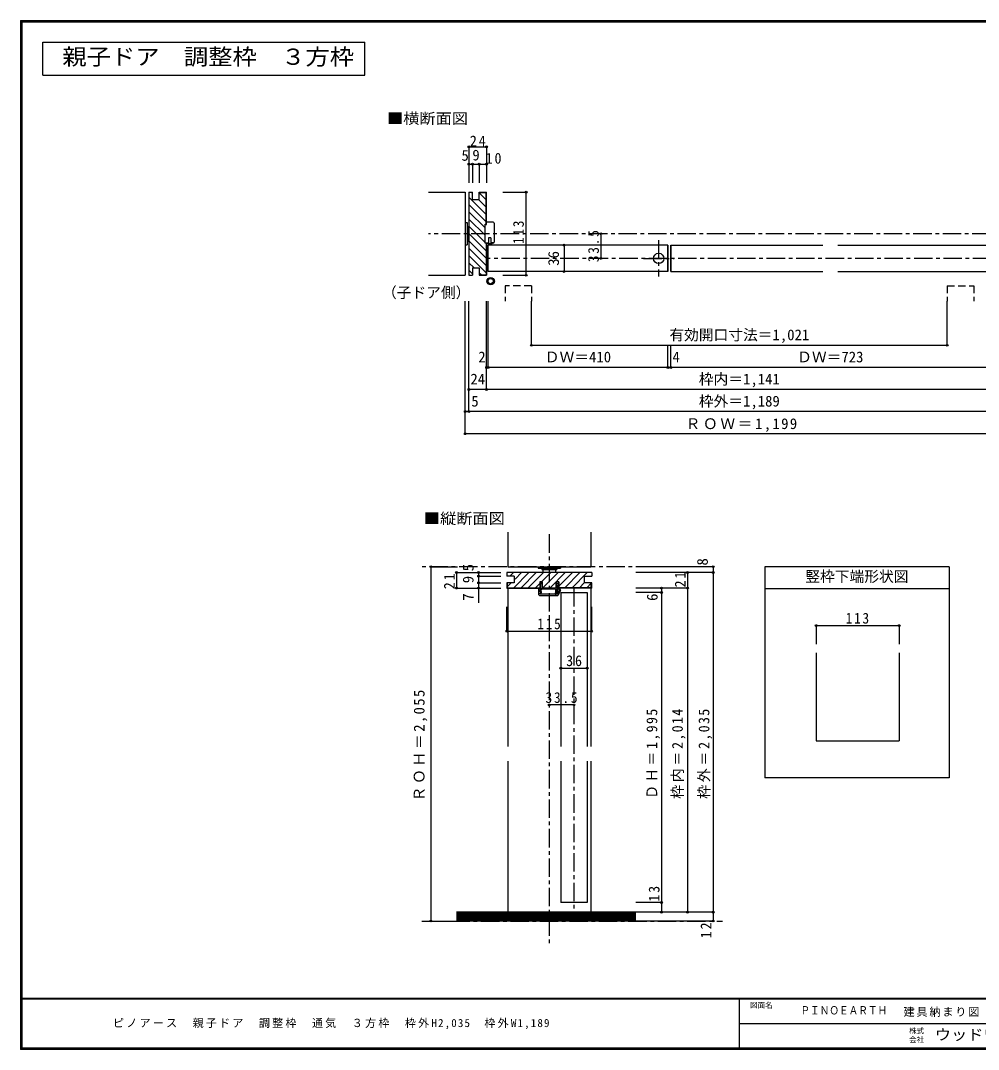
# Model space of a CAD drawing. Units: millimetres, scale not verified. Extents: x -973 to 977, y -718 to 696.
# Drawn here: x -973 to 327, y -701 to 696 of the extents above; entities that cross this region are included whole.
import ezdxf
from ezdxf.enums import TextEntityAlignment as Align

# ---------------------------------------------------------------- set-up
doc = ezdxf.new("R2010")
doc.units = ezdxf.units.MM
doc.header["$LTSCALE"] = 5
doc.header["$PDMODE"] = 32
doc.header["$PDSIZE"] = 2.5
doc.linetypes.add('CHAIN1', pattern=[8, 5, -1, 1, -1])
doc.linetypes.add('DASHED2', pattern=[3, 2, -1])
for name, color, linetype in [('0-0_補助線', 7, 'Continuous'), ('0-1_通り芯', 4, 'CHAIN1'), ('0-3_仕上げ', 7, 'Continuous'), ('0-4_枠', 4, 'Continuous'), ('0-6_扉', 6, 'Continuous'), ('0-7_金物', 7, 'Continuous'), ('0-A_文字', 3, 'Continuous'), ('0-B_寸法', 7, 'Continuous'), ('F-0_補助線', 7, 'Continuous'), ('F-1_枠', 6, 'Continuous'), ('F-A_文字', 7, 'Continuous')]:
    doc.layers.add(name, color=color, linetype=linetype)
doc.styles.add('ＭＳ ゴシック', font='')
doc.styles.get('ＭＳ ゴシック').set_extended_font_data('MS Gothic')

# ---------------------------------------------------------------- blocks, each defined once
blk = doc.blocks.new('02')
at = {"layer": '0-0_補助線'}
for p, q in [((-4.998, -10.239), (-4.998, 14.761)), ((5.802, 17.761), (-3.198, 17.761)), ((6.802, 16.761), (6.802, -9.239)), ((-4.998, -10.239), (-0.698, -10.239)), ((2.702, -3.239), (2.702, -10.239)), ((5.802, -10.239), (2.702, -10.239)), ((5.002, -10.239), (4.402, -10.839))]:
    blk.add_line(p, q, dxfattribs=at)
for points in [[(-4.998, 14.761), (-3.198, 14.761), (-3.198, 17.761)], [(-3.469, -10.239), (-2.869, -10.839), (4.402, -10.839)], [(2.702, -3.239), (-0.698, -3.239), (-0.698, -10.239)]]:
    blk.add_lwpolyline(points, dxfattribs=at)
for centre, start, end in [((5.802, 16.761), 0, 90), ((5.802, -9.239), 270, 0)]:
    blk.add_arc(centre, 1, start, end, dxfattribs=at)

msp = doc.modelspace()

# ---------------------------------------------------------------- linework, layer by layer
at = {"layer": '0-0_補助線'}
for p, q in [((-369.847, 463), (-369.847, 350)), ((-369.847, 421.5), (-367.347, 421.5)), ((-369.847, 421.5), (-369.847, 391.5)), ((-367.347, 421.5), (-367.347, 391.5)), ((-367.347, 416.5), (-365.347, 416.5)), ((-365.347, 416.5), (-365.347, 396.5)), ((-365.347, 415.5), (-364.847, 415.5)), ((-369.847, 391.5), (-367.347, 391.5)), ((-367.347, 396.5), (-365.347, 396.5)), ((-365.347, 397.5), (-364.847, 397.5)), ((-246.172, -70), (-244.672, -67)), ((-244.672, -67), (-242.772, -70)), ((-269.922, -83.5), (-269.922, -74.8)), ((-269.397, -74.602), (-267.947, -76.502)), ((-267.622, -70), (-268.772, -70)), ((-268.172, -77), (-268.422, -77)), ((-245.422, -83), (-268.422, -83)), ((-268.409, -77.387), (-267.936, -79.105)), ((-268.122, -77), (-267.872, -77)), ((-267.622, -74.5), (-267.622, -70)), ((-267.12, -77.834), (-266.808, -78.695)), ((-266.672, -76.5), (-266.672, -77)), ((-247.922, -76), (-266.172, -76)), ((-245.422, -74.5), (-266.122, -74.5)), ((-246.872, -79.469), (-247.69, -82.091)), ((-247.422, -76.5), (-247.422, -78.46)), ((-245.576, -80.017), (-246.354, -82.509)), ((-246.172, -70), (-245.422, -70)), ((-246.022, -76), (-246.022, -78.337)), ((-244.922, -76), (-246.022, -76)), ((-244.622, -77), (-245.874, -78.203)), ((-245.472, -79), (-245.422, -79)), ((-245.422, -70), (-245.422, -74.5)), ((-245.422, -83), (-245.422, -79)), ((-244.922, -75.2), (-244.922, -76)), ((-243.922, -75.2), (-244.922, -75.2)), ((-242.422, -75.9), (-244.922, -75.9)), ((-243.922, -77), (-244.622, -77)), ((-243.922, -75.2), (-243.922, -70)), ((-243.922, -70), (-242.772, -70)), ((-242.422, -75.2), (-243.922, -75.2)), ((-243.922, -84), (-243.922, -77)), ((-241.438, -77.491), (-243.922, -82.44)), ((-240.812, -77.805), (-243.922, -84)), ((-268.922, -84.5), (-244.422, -84.5))]:
    msp.add_line(p, q, dxfattribs=at)
at = {"layer": '0-0_補助線', "color": 3}
for p, q in [((-364.847, 463), (-359.847, 463)), ((-364.847, 463), (-364.847, 350)), ((-359.847, 453), (-359.847, 463)), ((-350.847, 462.5), (-341.347, 462.5)), ((-341.347, 419.491), (-341.347, 462.5)), ((-340.847, 419.491), (-340.847, 463)), ((-342.848, 419.491), (-340.847, 419.491)), ((-342.848, 393.491), (-342.848, 419.491)), ((-340.847, 393.491), (-342.848, 393.491)), ((-341.347, 393.491), (-341.347, 350.5)), ((-340.847, 393.491), (-340.847, 350)), ((-364.847, 350), (-359.847, 350)), ((-359.847, 360), (-359.847, 350)), ((-350.847, 350.5), (-341.347, 350.5)), ((-350.847, 350), (-340.847, 350)), ((-313.293, -53.5), (-313.293, -58.5)), ((-198.293, -53.5), (-313.293, -53.5)), ((-198.293, -53.5), (-198.293, -58.5)), ((-303.293, -58.5), (-313.293, -58.5)), ((-303.293, -67.5), (-313.293, -67.5)), ((-313.293, -67.5), (-313.293, -74.5)), ((-303.293, -58.5), (-303.293, -67.5)), ((-242.772, -66), (-246.472, -66)), ((-246.472, -74.5), (-246.472, -66)), ((-242.772, -66), (-242.772, -74.5)), ((-208.293, -58.5), (-208.293, -67.5)), ((-208.293, -58.5), (-198.293, -58.5)), ((-198.293, -67.5), (-208.293, -67.5)), ((-198.793, -74), (-198.793, -67.5)), ((-198.293, -74.5), (-198.293, -67.5)), ((-313.293, -74.5), (-268.772, -74.5)), ((-246.472, -74.5), (-265.072, -74.5)), ((-198.793, -74), (-242.772, -74)), ((-198.293, -74.5), (-242.772, -74.5))]:
    msp.add_line(p, q, dxfattribs=at)
at = {"layer": '0-0_補助線', "color": 4}
for p, q in [((-359.847, 461.034), (-361.813, 463)), ((-341.347, 452.434), (-350.847, 461.934)), ((-341.347, 462.333), (-341.514, 462.5)), ((-341.347, 432.635), (-364.847, 456.135)), ((-341.347, 442.534), (-351.813, 453)), ((-341.347, 422.735), (-364.847, 446.235)), ((-342.848, 414.337), (-364.847, 436.336)), ((-342.848, 404.437), (-364.847, 426.436)), ((-342.848, 394.538), (-364.847, 416.537)), ((-341.347, 383.137), (-364.847, 406.637)), ((-341.347, 373.238), (-364.847, 396.738)), ((-341.347, 363.338), (-364.847, 386.838)), ((-341.347, 353.439), (-364.847, 376.939)), ((-357.808, 360), (-364.847, 367.039)), ((-359.847, 352.14), (-364.847, 357.14)), ((-348.308, 350.5), (-350.847, 353.039)), ((-309.379, -58.5), (-304.379, -53.5)), ((-304.08, -74), (-283.58, -53.5)), ((-302.293, -62.313), (-293.479, -53.5)), ((-294.18, -74), (-273.68, -53.5)), ((-284.281, -74), (-263.781, -53.5)), ((-266.381, -66), (-253.881, -53.5)), ((-264.482, -74), (-243.982, -53.5)), ((-254.582, -74), (-234.082, -53.5)), ((-242.772, -72.089), (-224.183, -53.5)), ((-234.783, -74), (-214.283, -53.5)), ((-224.884, -74), (-204.384, -53.5)), ((-312.793, -72.814), (-307.479, -67.5)), ((-274.381, -74), (-268.772, -68.391)), ((-214.984, -74), (-208.484, -67.5)), ((-205.085, -74), (-198.793, -67.708)), ((-313.293, -133.119), (-313.293, -99.876)), ((-198.293, -133.119), (-198.293, -99.876)), ((106.19, -125.5), (219.19, -125.5)), ((106.19, -125.5), (106.19, -150.5)), ((219.19, -125.5), (219.19, -150.5)), ((-313.293, -133.119), (-198.293, -133.119)), ((-222.293, -233.191), (-255.793, -233.191))]:
    msp.add_line(p, q, dxfattribs=at)
at = {"layer": '0-0_補助線', "color": 6}
msp.add_line((-240.293, -80.5), (-204.293, -80.5), dxfattribs=at)
at = {"layer": '0-0_補助線', "color": 3}
for points in [[(-359.847, 453), (-350.847, 453), (-350.847, 463), (-340.847, 463)], [(-359.847, 360), (-350.847, 360), (-350.847, 350)], [(-312.793, -67.5), (-312.793, -74), (-268.772, -74)], [(-265.072, -74.5), (-265.072, -66), (-268.772, -66), (-268.772, -74.5)]]:
    msp.add_lwpolyline(points, dxfattribs=at)
at = {"layer": '0-0_補助線'}
for points in [[(-265.372, -70), (-266.872, -67), (-268.772, -70)], [(-268.422, -83), (-268.422, -80.9), (-266.422, -80.9), (-266.422, -79.7), (-268.422, -79.7), (-268.422, -77)], [(-267.622, -74.5), (-267.872, -74.5), (-267.872, -77)], [(-265.372, -70), (-266.122, -70), (-266.122, -74.5)]]:
    msp.add_lwpolyline(points, dxfattribs=at)
for radius in [5, 3.5]:
    msp.add_circle((-335.383, 342.158), radius, dxfattribs=at)
for centre, radius, start, end in [((-269.622, -74.8), 0.3, 41.34778, 180), ((-268.922, -83.5), 1, 180, 270), ((-268.122, -77.3), 0.3, 90, 196.79003), ((-268.172, -76.7), 0.3, 270, 41.34778), ((-267.372, -78.9), 0.6, 196.79003, 270), ((-267.372, -78.9), 0.6, 270, 23.33765), ((-267.672, -77), 1, 303.47738, 0), ((-266.172, -76.5), 0.5, 90, 180), ((-247.922, -76.5), 0.5, 0, 90), ((-247.022, -82.3), 0.7, 162.67017, 342.67017), ((-246.222, -78.46), 1.2, 180, 237.21126), ((-245.222, -78.337), 0.8, 180, 221.40962), ((-245.472, -78.5), 0.5, 143.61521, 270), ((-246.722, -79.66), 1.2, 342.67017, 41.40962), ((-242.422, -77), 1.8, 333.42485, 90), ((-242.422, -77), 1.1, 333.42485, 90), ((-244.422, -84), 0.5, 270, 0)]:
    msp.add_arc(centre, radius, start, end, dxfattribs=at)
for p in [(106.19, -125.5), (219.19, -125.5), (-313.293, -133.119), (-198.293, -133.119), (-255.793, -233.191), (-222.293, -233.191)]:
    msp.add_point(p, dxfattribs=at)
at = {"layer": '0-1_通り芯'}
for p, q in [((423.153, 406.5), (-419.847, 406.5)), ((344.153, 373), (-340.847, 373)), ((-255.793, -1.5), (-255.793, -557.742)), ((-33.347, -45.5), (-428.599, -45.5)), ((-222.293, -74.5), (-222.293, -514.5)), ((-428.599, -526.5), (-20.844, -526.5))]:
    msp.add_line(p, q, dxfattribs=at)
at = {"layer": '0-1_通り芯', "color": 7}
for p, q in [((-107.384, 397.796), (-107.384, 348.563)), ((-127.919, 373), (-86.133, 373))]:
    msp.add_line(p, q, dxfattribs=at)
at = {"layer": '0-1_通り芯', "color": 7, "linetype": 'Continuous'}
msp.add_circle((-107.384, 373), 7, dxfattribs=at)
at = {"layer": '0-3_仕上げ'}
for p, q in [((-419.847, 463), (-369.847, 463)), ((-419.847, 350), (-369.847, 350)), ((-312.293, 1.5), (-312.293, -45.5)), ((-199.293, 1.5), (-199.293, -45.5)), ((-312.293, -45.5), (-199.293, -45.5)), ((-138.347, -516), (-381.704, -516)), ((-138.347, -517.5), (-381.704, -517.5)), ((-138.347, -519), (-381.704, -519)), ((-138.347, -520.5), (-381.704, -520.5)), ((-138.347, -522), (-381.704, -522)), ((-138.347, -523.5), (-381.704, -523.5)), ((-138.347, -525), (-381.704, -525))]:
    msp.add_line(p, q, dxfattribs=at)
at = {"layer": '0-3_仕上げ', "color": 2}
for p, q in [((-138.347, -514.5), (-381.704, -514.5)), ((-138.347, -526.5), (-381.704, -526.5))]:
    msp.add_line(p, q, dxfattribs=at)
at = {"layer": '0-4_枠'}
for p, q in [((-312.293, -74.5), (-312.293, -289.5)), ((-199.293, -74.5), (-199.293, -289.5)), ((-312.293, -309.5), (-312.293, -514.5)), ((-199.293, -309.5), (-199.293, -514.5))]:
    msp.add_line(p, q, dxfattribs=at)
at = {"layer": '0-4_枠', "color": 3}
for p, q in [((106.19, -162.432), (106.19, -282.007)), ((219.19, -162.432), (219.19, -282.007)), ((106.19, -282.007), (219.19, -282.007))]:
    msp.add_line(p, q, dxfattribs=at)
at = {"layer": '0-6_扉'}
for p, q in [((-94.884, 391), (-338.847, 391)), ((-338.847, 355), (-338.847, 391)), ((-94.884, 355), (-94.884, 391)), ((-94.884, 391), (-94.884, 355)), ((-90.884, 355), (-90.884, 391)), ((-90.884, 391), (-90.884, 355)), ((-90.884, 391), (115.635, 391)), ((135.635, 391), (342.153, 391)), ((-94.884, 355), (-338.847, 355)), ((-90.884, 355), (115.635, 355)), ((135.635, 355), (342.153, 355)), ((-240.293, -80.5), (-240.293, -289.5)), ((-204.293, -80.5), (-204.293, -289.5)), ((-240.293, -309.5), (-240.293, -501.5)), ((-204.293, -309.5), (-204.293, -501.5)), ((-204.293, -501.5), (-240.293, -501.5))]:
    msp.add_line(p, q, dxfattribs=at)
at = {"layer": '0-6_扉', "linetype": 'DASHED2'}
for p, q in [((-279.852, 335.71), (-279.852, 314.986)), ((284.158, 335.71), (284.158, 314.986))]:
    msp.add_line(p, q, dxfattribs=at)
for points in [[(-279.852, 335.71), (-315.852, 335.71), (-315.852, 314.986)], [(284.158, 335.71), (320.158, 335.71), (320.158, 314.986)]]:
    msp.add_lwpolyline(points, dxfattribs=at)
at = {"layer": '0-7_金物'}
for p, q in [((-270.793, -45.5), (-270.793, -47.5)), ((-270.793, -45.5), (-240.793, -45.5)), ((-270.793, -47.5), (-240.793, -47.5)), ((-265.793, -47.5), (-265.793, -49.5)), ((-265.793, -49.5), (-245.793, -49.5)), ((-264.793, -49.5), (-264.793, -53.5)), ((-246.793, -53.5), (-246.793, -49.5)), ((-245.793, -47.5), (-245.793, -49.5)), ((-240.793, -45.5), (-240.793, -47.5))]:
    msp.add_line(p, q, dxfattribs=at)
at = {"layer": '0-A_文字'}
for p, q in [((-943.333, 621.667), (-943.333, 666.667)), ((-943.333, 666.667), (-505.952, 666.667)), ((-505.952, 621.667), (-505.952, 666.667)), ((-943.333, 621.667), (-505.952, 621.667)), ((36.653, -45.5), (36.653, -332.007)), ((286.653, -45.5), (36.653, -45.5)), ((286.653, -45.5), (286.653, -332.007)), ((286.653, -75.5), (36.653, -75.5)), ((286.653, -332.007), (36.653, -332.007))]:
    msp.add_line(p, q, dxfattribs=at)
at = {"layer": '0-B_寸法', "color": 4}
for p, q in [((-364.847, 524.503), (-364.847, 475.461)), ((-364.847, 500.979), (-340.847, 500.979)), ((-359.847, 500.979), (-359.847, 475.461)), ((-350.847, 500.979), (-350.847, 475.461)), ((-318.987, 463), (-287.077, 463)), ((-287.077, 350), (-287.077, 463)), ((-185.837, 406.5), (-185.837, 373)), ((-235.837, 391), (-235.837, 355)), ((-318.987, 350), (-287.077, 350)), ((-369.823, 164.986), (-369.823, 314.986)), ((-364.847, 164.986), (-364.847, 314.986)), ((-364.847, 164.986), (-364.847, 314.986)), ((-340.847, 194.986), (-340.847, 314.986)), ((-338.847, 224.986), (-338.847, 314.986)), ((-279.852, 254.986), (-279.852, 314.986)), ((284.158, 254.986), (284.158, 314.986)), ((-279.852, 254.986), (284.158, 254.986)), ((-94.884, 224.986), (-94.884, 254.986)), ((-90.884, 224.986), (-90.884, 254.986)), ((344.153, 224.986), (-340.847, 224.986)), ((368.153, 194.986), (-364.847, 194.986)), ((-364.847, 164.986), (-369.823, 164.986)), ((-369.823, 134.986), (-369.823, 164.986)), ((368.153, 164.986), (-364.847, 164.986)), ((373.129, 134.986), (-369.823, 134.986)), ((-416.704, -45.5), (-380.446, -45.5)), ((-416.704, -45.5), (-416.704, -526.5)), ((-381.704, -53.5), (-321.704, -53.5)), ((-381.704, -53.5), (-381.704, -74.5)), ((-351.704, -53.5), (-351.704, -94.665)), ((-33.347, -45.5), (-138.347, -45.5)), ((-33.347, -53.5), (-138.347, -53.5)), ((-68.347, -53.5), (-68.347, -514.5)), ((-33.347, -46.5), (-33.347, -526.5)), ((-351.704, -58.5), (-321.704, -58.5)), ((-351.704, -67.5), (-321.704, -67.5)), ((-381.704, -74.5), (-321.704, -74.5)), ((-68.347, -74.5), (-138.347, -74.5)), ((-103.347, -80.5), (-138.347, -80.5)), ((-103.347, -74.5), (-103.347, -514.5)), ((-240.293, -183.191), (-204.293, -183.191)), ((-103.347, -501.5), (-138.347, -501.5)), ((-33.347, -514.5), (-138.347, -514.5)), ((-416.704, -526.5), (-380.446, -526.5)), ((-33.347, -526.5), (-138.347, -526.5))]:
    msp.add_line(p, q, dxfattribs=at)
msp.add_lwpolyline([(-364.847, 524.503), (-340.847, 524.503), (-340.847, 475.461)], dxfattribs=at)
at = {"layer": '0-B_寸法'}
for p in [(-364.847, 524.503), (-340.847, 524.503), (-364.847, 500.979), (-359.847, 500.979), (-350.847, 500.979), (-340.847, 500.979), (-287.077, 463), (-185.837, 406.5), (-235.837, 391), (-185.837, 373), (-287.077, 350), (-235.837, 355), (-279.852, 254.986), (284.158, 254.986), (-340.847, 224.986), (-338.847, 224.986), (-94.884, 224.986), (-90.884, 224.986), (-364.847, 194.986), (-340.847, 194.986), (-369.823, 164.986), (-364.847, 164.986), (-369.823, 134.986), (-416.704, -45.5), (-381.704, -53.5), (-351.704, -53.5), (-68.347, -53.5), (-33.347, -45.5), (-33.347, -53.5), (-351.704, -58.5), (-351.704, -67.5), (-381.704, -74.5), (-351.704, -74.5), (-103.347, -74.5), (-103.347, -80.5), (-68.347, -74.5), (-240.293, -183.191), (-204.293, -183.191), (-103.347, -501.5), (-103.347, -514.5), (-68.347, -514.5), (-33.347, -514.5), (-416.704, -526.5), (-33.347, -526.5)]:
    msp.add_point(p, dxfattribs=at)
at = {"layer": 'F-1_枠'}
for p, q in [((-973.347, 695.833), (-973.347, -700.833)), ((-973.347, 695.833), (976.653, 695.833)), ((-973.347, 695), (976.653, 695)), ((-973.347, 694.167), (976.653, 694.167)), ((-972.514, 695.833), (-972.514, -700.833)), ((-971.68, 695.833), (-971.68, -700.833)), ((976.653, -631.667), (-973.347, -631.667)), ((976.653, -632.5), (-973.347, -632.5)), ((1.653, -632.5), (1.653, -699.167)), ((1.653, -665.833), (974.986, -665.834)), ((976.653, -699.167), (-973.347, -699.167)), ((976.653, -700), (-973.347, -700)), ((976.653, -700.833), (-973.347, -700.833))]:
    msp.add_line(p, q, dxfattribs=at)

# ---------------------------------------------------------------- block references
at = {"layer": '0-0_補助線'}
msp.add_blockref('02', (-337.649, 404.23), dxfattribs=at)

# ---------------------------------------------------------------- texts
at = {"layer": '0-0_補助線', "char_height": 14.66, "attachment_point": 7, "style": 'ＭＳ ゴシック'}
for s, insert in [('\\T1.27;\\W0.9;113', (146.44, -123)), ('\\T1.27;\\W0.9;115', (-272.043, -130.619)), ('\\T1.28;\\W0.9;33.5', (-260.918, -230.691))]:
    msp.add_mtext(s, dxfattribs=dict(at, insert=insert))
at = {"layer": '0-A_文字', "style": 'ＭＳ ゴシック', "width": 1.1}
msp.add_text('親子ドア\u3000調整枠\u3000３方枠', height=21.99, dxfattribs=at).set_placement((-916.667, 629.167), align=Align.BOTTOM_LEFT)
at = {"layer": '0-A_文字', "color": 7, "style": 'ＭＳ ゴシック', "width": 1.1}
for s, p in [('■横断面図', (-476.07, 551.226)), ('■縦断面図', (-426.112, 8.256))]:
    msp.add_text(s, height=14.66, dxfattribs=at).set_placement(p, align=Align.BOTTOM_LEFT)
at = {"layer": '0-A_文字', "color": 7, "style": 'ＭＳ ゴシック'}
for s, p in [('（子ドア側）', (-482.847, 314.986)), ('竪枠下端形状図', (91.653, -70.5))]:
    msp.add_text(s, height=14.66, dxfattribs=at).set_placement(p, align=Align.BOTTOM_LEFT)
at = {"layer": '0-B_寸法', "style": 'ＭＳ ゴシック'}
for s, p in [('5', (-375.016, 501.133)), ('9', (-360.23, 501.527)), ('有効開口寸法＝1,021', (-92.847, 257.486)), ('2', (-352.169, 227.486)), ('ＤＷ＝410', (-261.865, 227.486)), ('4', (-88.65, 227.486)), ('ＤＷ＝723', (80.635, 227.486)), ('24', (-362.847, 197.486)), ('枠内＝1,141', (-52.847, 197.486)), ('5', (-361.701, 167.486)), ('枠外＝1,189', (-52.847, 167.486))]:
    msp.add_text(s, height=14.66, dxfattribs=at).set_placement(p, align=Align.BOTTOM_LEFT)
for s, p in [('36', (-238.337, 363)), ('8', (-36.315, -43.979)), ('5', (-354.204, -51.792)), ('9', (-354.204, -68)), ('7', (-354.204, -91.662)), ('6', (-104.424, -91.966))]:
    msp.add_text(s, height=14.66, rotation=90, dxfattribs=at).set_placement(p, align=Align.BOTTOM_LEFT)
at = {"layer": '0-B_寸法', "char_height": 14.66, "attachment_point": 7, "style": 'ＭＳ ゴシック'}
for s, insert in [('\\T1.27;\\W0.95;24', (-363.616, 525.084)), ('\\T1.27;\\W0.95;10', (-342.196, 501.33)), ('\\T1.18;ＲＯＷ＝1,199', (-70.847, 137.486)), ('\\T1.27;\\W0.95;36', (-232.918, -180.691))]:
    msp.add_mtext(s, dxfattribs=dict(at, insert=insert))
at = {"layer": '0-B_寸法', "char_height": 14.66, "attachment_point": 7, "rotation": 90, "style": 'ＭＳ ゴシック'}
for s, insert in [('\\T1.27;\\W0.9;113', (-290.155, 392.523)), ('\\T1.28;\\W0.9;33.5', (-188.337, 367.875)), ('\\T1.27;\\W0.95;21', (-384.204, -76.125)), ('\\T1.27;\\W0.95;21', (-70.847, -73.644)), ('\\T1.18;ＲＯＨ＝2,055', (-421.345, -364)), ('\\T1.19;\\W0.95;ＤＨ＝1,995', (-105.527, -360.75)), ('\\T1.19;\\W0.95;枠内＝2,014', (-70.847, -360.75)), ('\\T1.19;\\W0.95;枠外＝2,035', (-34.833, -360.75)), ('\\T1.27;\\W0.95;13', (-106.056, -500.32)), ('\\T1.27;\\W0.95;12', (-35.847, -549.953))]:
    msp.add_mtext(s, dxfattribs=dict(at, insert=insert))
at = {"layer": 'F-0_補助線', "style": 'ＭＳ ゴシック', "width": 0.85}
msp.add_text('ＰＩＮＯＥＡＲＴＨ', height=11, dxfattribs=at).set_placement((84.986, -656.667), align=Align.BOTTOM_LEFT)
at = {"layer": 'F-0_補助線', "insert": (224.986, -656.667), "char_height": 11, "attachment_point": 7, "style": 'ＭＳ ゴシック'}
msp.add_mtext('\\T1.17;建具納まり図', dxfattribs=at)
at = {"layer": 'F-A_文字', "style": 'ＭＳ ゴシック'}
for s, p in [('図面名', (16.653, -646.667)), ('株式', (232.486, -681.5)), ('会社', (232.486, -693.5))]:
    msp.add_text(s, height=7.331, dxfattribs=at).set_placement(p, align=Align.BOTTOM_LEFT)
at = {"layer": 'F-A_文字', "style": 'ＭＳ ゴシック', "width": 1.1}
msp.add_text('ウッドワン・・・', height=14.66, dxfattribs=at).set_placement((267.486, -692.5), align=Align.BOTTOM_LEFT)
at = {"layer": 'F-A_文字', "insert": (-847.938, -673.333), "char_height": 11, "attachment_point": 7, "style": 'ＭＳ ゴシック'}
msp.add_mtext('\\T1.2;ピノアース\u3000親子ドア\u3000調整枠\u3000通気\u3000３方枠\u3000枠外H2,035\u3000枠外W1,189', dxfattribs=at)

doc.saveas('drawing.dxf')
